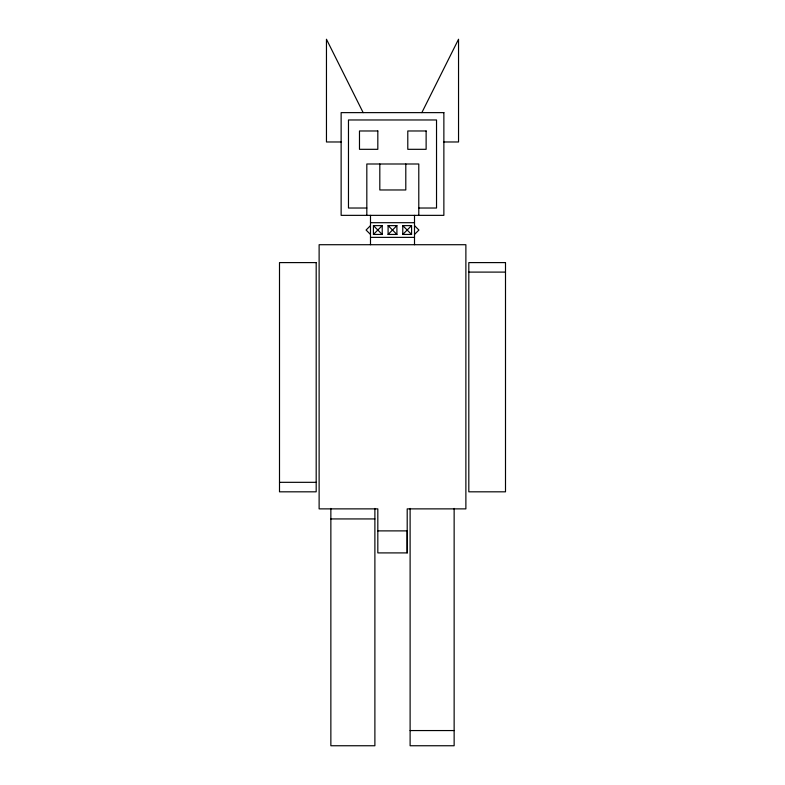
<?xml version="1.0" encoding="UTF-8"?>
<svg xmlns="http://www.w3.org/2000/svg" width="785" height="785" viewBox="0 0 785 785"><rect width="100%" height="100%" fill="white"/><g stroke="black" fill="none" stroke-linecap="round" stroke-linejoin="round"><path stroke-width="1.18" d="M407.199 552.905L407.199 508.876L465.878 508.876L465.878 244.714L319.122 244.714L319.122 508.876L377.82 508.876L377.82 552.905L407.199 552.905L407.179 530.886L377.82 530.886M421.849 112.628L458.538 39.25L458.538 141.977L443.868 141.977M370.491 225.629L366.085 230.034L370.491 234.44M373.424 234.44L382.226 225.629L382.226 234.44L373.424 234.44L373.424 225.629L382.226 225.629M388.094 234.44L396.906 225.629L396.906 234.44L388.094 234.44L388.094 225.629L396.906 225.629M402.774 234.44L411.575 225.629L411.575 234.44L402.774 234.44L402.774 225.629L411.575 225.629M414.509 234.44L418.915 230.034L414.509 225.629M341.132 141.977L326.462 141.977L326.462 39.25L363.151 112.628M366.821 208.025L348.471 208.025L348.471 119.968L436.529 119.968L436.529 208.025L418.788 208.025M370.491 222.695L414.509 222.695M370.491 237.374L414.509 237.374M468.812 272.101L505.501 272.101M279.499 482.324L316.188 482.324M330.858 518.934L374.887 518.934M410.113 730.56L454.142 730.56M402.774 225.629L411.575 234.44M388.094 225.629L396.906 234.44M373.424 225.629L382.226 234.44M454.142 508.425L454.142 745.75L410.113 745.75L410.113 508.425M418.788 215.355L418.788 163.996L366.821 163.996L366.821 215.355M414.509 215.355L414.509 244.714M405.796 163.996L405.796 189.97L379.812 189.97L379.812 163.996M374.887 508.425L374.887 745.75L330.858 745.75L330.858 508.425M370.491 215.355L370.491 244.714M443.868 112.628L341.132 112.628L341.132 215.355L443.868 215.355L443.868 112.628M377.82 130.977L359.481 130.977L359.481 149.317L377.82 149.317L377.82 130.977M426.127 130.977L407.788 130.977L407.788 149.317L426.127 149.317L426.127 130.977M316.188 262.602L279.499 262.602L279.499 491.822L316.188 491.822L316.188 262.602M505.501 262.602L468.812 262.602L468.812 491.822L505.501 491.822L505.501 262.602"/></g></svg>
